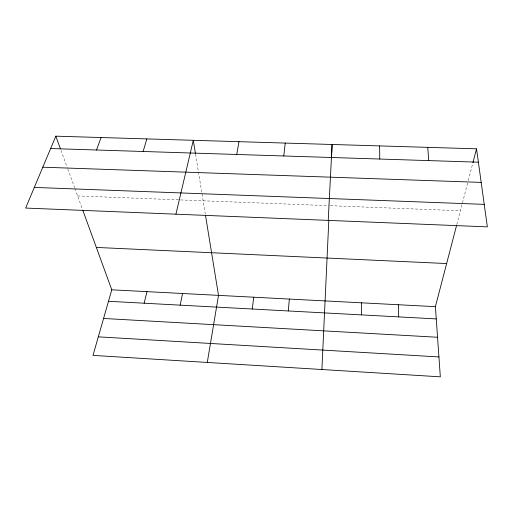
<?xml version="1.0" encoding="UTF-8"?>
<svg xmlns="http://www.w3.org/2000/svg" width="513" height="513" viewBox="0 0 513 513"><rect width="100%" height="100%" fill="white"/><g stroke="black" fill="none" stroke-linecap="round" stroke-linejoin="round"><path stroke-width="0.38" stroke-dasharray="2.56 1.92" d="M456.801 224.553L468.074 181.301M468.273 180.525L472.704 163.519M77.591 195.94L328.66 205.655M330.244 205.713L460.398 210.747M60.97 150.315L67.203 167.43M67.754 168.931L74.584 187.687M74.853 188.438L82.478 209.368M195.556 154.208L205.277 213.966"/><path stroke-width="0.77" d="M361.511 314.892L361.633 302.824M328.801 220.539L321.901 369.52M331.526 157.78L332.103 144.486L328.237 220.385M288.293 310.955L289.351 299.06M283.772 155.971L285.228 143.076M252.242 309.018L253.755 297.207M207.29 362.447L218.512 295.373L205.527 215.518M236.73 154.471L238.962 141.684M180.159 305.145L182.57 293.5M175.921 214.184L193.298 140.305L195.434 153.438M144.14 303.209L146.994 291.647M82.753 210.118L111.776 289.813L92.994 355.394L440.327 376.831L435.402 306.665L456.602 225.322M472.909 162.743L476.532 148.828L55.821 136.169L25.65 208.06L487.35 226.874L476.532 148.828M143.127 151.482L146.859 138.914M96.566 149.995L101.042 137.535M50.633 148.533L478.385 162.185M42.797 167.2L481.188 182.404M34.313 187.412L484.227 204.366M96.341 247.426L446.637 263.554M111.776 289.813L435.402 306.665M108.493 301.291L436.262 318.913M103.575 318.464L437.551 337.259M98.304 336.842L438.936 356.939M55.821 136.169L60.431 148.828M427.746 147.366L428.733 160.601M398.332 304.735L398.697 316.893M379.607 145.916L379.761 159.036"/></g></svg>
